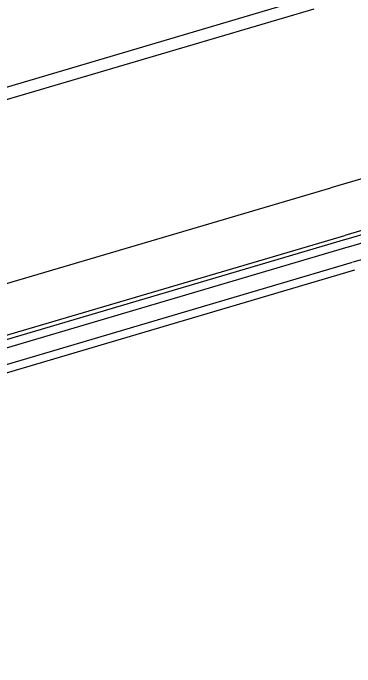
# Model space of a CAD drawing. Header units: millimetres. Extents: x 62878 to 70819, y -67946 to -61850.
# Drawn here: x 65019.58 to 65045.3, y -66930.17 to -66881.01 of the extents above; entities that cross this region are included whole.
import ezdxf

# ---------------------------------------------------------------- set-up
doc = ezdxf.new("R2010")
doc.units = ezdxf.units.MM
doc.linetypes.add('HIDDEN', pattern=[0.375, 0.25, -0.125])
doc.layers.add('DOGRAMA', color=171, linetype='Continuous', lineweight=0)
doc.layers.add('DUVAR-yeni', color=3, linetype='Continuous', lineweight=30)

msp = doc.modelspace()

# ---------------------------------------------------------------- linework, layer by layer
msp.add_lwpolyline([(68896.021, -63031.435), (69030.259, -63071.184), (69185.279, -62547.653), (68892.999, -62461.107, 1.044368), (68063.198, -62298.73, 0.204375), (63106.96, -62494.783, 0.353953), (62932.94, -62997.825), (63753.185, -65779.598), (64154.954, -67142.153), (65336.723, -66792.622), (65336.7, -66829.112), (65270.535, -66829.071, 0.626789), (65270.199, -67369.071), (65531.845, -67369.234, 0.926242), (66130.088, -67369.606), (66391.733, -67369.769, 0.626743), (66392.069, -66829.769), (66326.147, -66829.728), (66326.17, -66793.238), (67506.156, -67144.128), (68467.025, -63899.086), (68625.204, -63946.037), (68896.024, -63031.423)], format="xyb")
at = {"layer": 'DOGRAMA', "lineweight": -2}
for p, q in [((65084.974, -66881.915), (65043.485, -66894.147)), ((65086.884, -66885.564), (65044.627, -66898.022)), ((65085.581, -66885.636), (65044.543, -66897.735)), ((65087.053, -66886.14), (65044.797, -66898.598)), ((65089.771, -66886.589), (65045.136, -66899.749)), ((64997.072, -66907.82), (65043.482, -66894.138)), ((64998.58, -66911.275), (65044.54, -66897.725)), ((64997.447, -66911.922), (65044.625, -66898.013)), ((64997.616, -66912.497), (65044.794, -66898.588)), ((64995.577, -66914.35), (65045.134, -66899.739)), ((64995.842, -66914.897), (65045.303, -66900.315))]:
    msp.add_line(p, q, dxfattribs=at)
at = {"layer": 'DUVAR-yeni', "linetype": 'HIDDEN', "ltscale": 100}
msp.add_lwpolyline([(63684.776, -65547.597), (64154.953, -67142.153), (65077.082, -66870.424)], dxfattribs=at)

doc.saveas('drawing.dxf')
